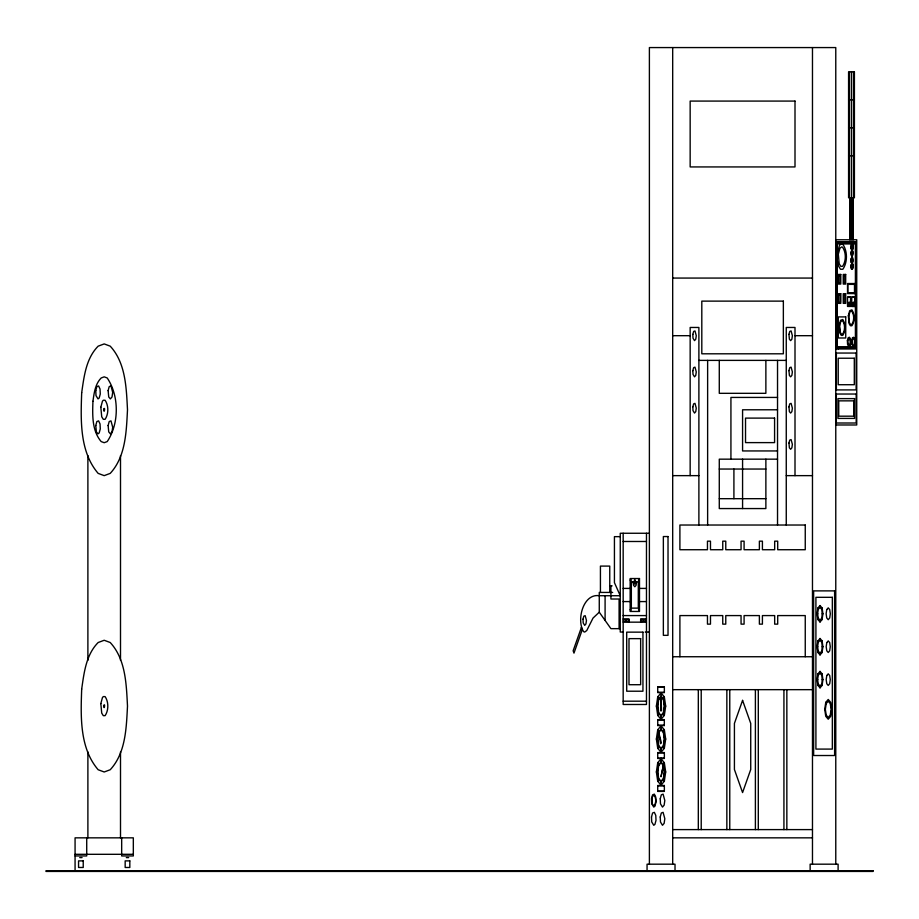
<?xml version="1.0" encoding="UTF-8"?>
<svg xmlns="http://www.w3.org/2000/svg" width="919" height="919" viewBox="0 0 919 919"><rect width="100%" height="100%" fill="white"/><g stroke="black" fill="none" stroke-linecap="round" stroke-linejoin="round"><path stroke-width="1.38" d="M635.695 581.865C633.846 589.458 633.846 574.272 635.695 581.865L638.303 581.865L638.303 608.125L631.342 608.125L631.342 581.865L634.121 581.865M636.557 581.865L636.051 585.346L634.822 586.781L633.593 585.346L633.076 581.865M656.373 706.125L657.74 696.82L661.037 692.96L664.322 696.82L665.689 706.125L664.322 715.441L661.037 719.301L657.74 715.441L656.373 706.125L657.499 706.125L658.532 699.072L657.74 696.82M656.373 739.06L657.74 729.743L661.037 725.884L664.322 729.743L665.689 739.06L664.322 748.365L661.037 752.224L657.74 748.365L656.373 739.06L657.499 739.06L658.532 732.006L657.74 729.743M664.322 715.441L663.529 713.178L664.563 706.125L663.529 699.072L664.322 696.82M656.373 771.983L657.74 762.667L661.037 758.818L664.322 762.667L665.689 771.983L664.322 781.299L661.037 785.159L657.74 781.299L656.373 771.983L657.499 771.983L658.532 779.036L657.74 781.299M657.499 771.983L658.532 764.93L657.74 762.667M664.322 748.365L663.529 746.113L664.563 739.06L663.529 732.006L664.322 729.743M664.322 781.299L663.529 779.036L664.563 771.983L663.529 764.93L664.322 762.667M817.106 613.777L817.956 607.953L820.024 605.541L822.08 607.953L822.93 613.777L822.08 619.59L820.024 622.002L817.956 619.59L817.106 613.777L817.738 613.777L817.956 607.953M817.106 646.7L817.956 640.876L820.024 638.475L822.08 640.876L822.93 646.7L822.08 652.524L820.024 654.937L817.956 652.524L817.106 646.7L817.738 646.7L817.956 640.876M822.08 619.59L822.08 607.953M817.106 679.635L817.956 673.811L820.024 671.398L822.08 673.811L822.93 679.635L822.08 685.448L820.024 687.86L817.956 685.448L817.106 679.635L817.738 679.635L817.956 685.448M822.08 652.524L822.08 640.876M817.738 679.635L817.956 673.811M822.08 685.448L822.08 673.811M581.44 627.344L573.146 650.778L573.973 653.11L582.255 629.676M657.74 715.441L658.532 713.178L657.499 706.125M657.74 748.365L658.532 746.113L657.499 739.06M817.956 619.59L817.738 613.777M817.956 652.524L817.738 646.7M658.532 699.072L661.037 696.154L661.037 692.96M661.037 719.301L661.037 716.108L663.529 713.178M658.532 732.006L661.037 729.077L661.037 725.884M661.037 752.224L661.037 749.031L663.529 746.113M658.532 764.93L661.037 762.012L661.037 758.152M661.037 785.159L661.037 781.954L663.529 779.036M818.404 609.217L820.024 607.321L820.024 605.541M820.024 622.002L820.024 620.222L821.632 618.338M818.404 642.14L820.024 640.256L820.024 638.475M820.024 654.937L820.024 653.156L821.632 651.261M818.404 675.074L820.024 673.179L820.024 671.398M820.024 687.86L820.024 686.079L821.632 684.196M612.663 592.433L599.268 592.433L599.268 612.192L593.031 618.073L586.77 630.514L584.702 632.077L583.645 631.675C576.19 620.302 583.174 593.157 599.268 595.73L620.256 595.73L614.432 582.646L614.432 536.65L620.256 536.65M851.166 262.271C849.845 257.389 855.98 252.943 850.983 248.75C850.546 238.4 856.003 248.544 851.166 251.289C849.834 256.16 855.98 260.64 850.983 264.798C850.534 275.206 856.037 265.005 851.166 262.283M848.582 99.826L854.406 99.826M848.582 127.81L854.406 127.81M848.582 155.805L854.406 155.805M835.773 239.767L856.738 239.767L856.738 424.98L835.773 424.98M672.685 278.066L812.476 278.066M847.617 297.296L850.454 297.296M851.867 297.296L854.704 297.296L854.704 306.176L851.867 306.176M847.617 306.176L850.454 306.176M672.685 335.688L690.158 335.688M795.004 335.688L812.476 335.688M698.888 360.386L786.262 360.386M777.531 397.433L730.927 397.433L730.927 459.167M777.531 409.782L742.575 409.782L742.575 450.942L777.531 450.942M777.531 459.167L719.278 459.167L719.278 508.563L765.872 508.563L765.872 459.167M719.278 469.046L765.872 469.046M672.685 475.64L698.888 475.64M786.262 475.64L812.476 475.64M719.278 498.684L765.872 498.684M649.388 533.261L620.256 533.261L620.256 632.042L623.174 632.042M623.174 541.486L646.471 541.486M609.722 585.851L612.111 585.851M623.174 588.413L630.158 588.413M639.486 588.413L646.471 588.413M623.174 601.577L630.158 601.577M639.486 601.577L646.471 601.577M822.298 613.777L822.93 613.777M623.174 615.581L646.471 615.581M623.174 618.866L628.998 618.866L628.998 622.163M646.471 618.866L640.646 618.866L640.646 622.163M623.174 622.163L646.471 622.163M620.256 628.653L610.917 628.653L599.268 612.192M645.218 632.042L649.388 632.042M822.298 646.7L822.93 646.7M672.685 656.74L812.476 656.74M822.298 679.635L822.93 679.635M657.717 687.033L664.357 687.033M672.685 689.664L812.476 689.664M657.717 692.294L664.357 692.294M623.174 701.186L646.471 701.186M664.563 706.125L665.689 706.125M657.717 719.623L664.357 719.623M657.717 719.956L664.357 719.956M657.717 725.229L664.357 725.229M657.717 725.55L664.357 725.55M664.563 739.06L665.689 739.06M657.717 752.891L664.357 752.891M657.717 758.152L664.357 758.152M664.563 771.983L665.689 771.983M657.717 785.814L664.357 785.814M657.717 791.087L664.357 791.087M672.685 829.604L812.476 829.604M672.685 837.841L812.476 837.841M75.071 854.302L133.324 854.302M75.071 855.945L86.719 855.945L86.719 837.841M79.735 857.599L82.067 857.599M126.328 857.599L128.66 857.599M820.024 607.321L821.632 609.217M818.404 618.338L820.024 620.222M820.024 640.256L821.632 642.14M818.404 651.261L820.024 653.156M820.024 673.179L821.632 675.074M818.404 684.196L820.024 686.079M661.037 696.154L663.529 699.072M658.532 713.178L661.037 716.108M661.037 729.077L663.529 732.006M658.532 746.113L661.037 749.031M661.037 762.012L663.529 764.93M658.532 779.036L661.037 781.954M581.382 627.493L582.209 629.825M853.556 71.831L853.556 197.78M853.246 197.78L853.246 239.767M852.74 197.78L852.74 239.767M851.499 71.831L851.499 239.767M850.259 197.78L850.259 239.767M849.753 197.78L849.753 239.767M849.443 71.831L849.443 197.78M838.289 347.945L838.289 348.967M838.105 870.764L838.105 864.182L810.144 864.182L810.144 870.764M835.773 864.182L835.773 47.57L649.388 47.57L649.388 864.182M812.476 47.57L812.476 864.182M805.251 656.74L805.251 615.581L777.704 615.581L777.704 624.139L774.671 624.139L774.671 615.581L762.414 615.581L762.414 624.139L759.381 624.139L759.381 615.581L744.091 615.581L744.091 624.139L741.059 624.139L741.059 615.581L725.769 615.581L725.769 624.139L722.748 624.139L722.748 615.581L710.479 615.581L710.479 624.139L707.458 624.139L707.458 615.581L679.899 615.581L679.899 656.74M795.004 475.64L795.004 327.463L786.262 327.463L786.262 525.025M786.848 689.664L786.848 829.604M783.93 689.664L783.93 829.604M777.531 360.386L777.531 525.025M765.872 360.386L765.872 393.321L719.278 393.321L719.278 360.386M758.301 689.664L758.301 829.604M755.395 689.664L755.395 829.604M742.575 459.167L742.575 508.563M733.913 469.046L733.913 498.684M729.766 689.664L729.766 829.604M726.849 689.664L726.849 829.604M707.63 360.386L707.63 525.025M701.22 689.664L701.22 829.604M698.888 525.025L698.888 327.463L690.158 327.463L690.158 475.64M698.314 689.664L698.314 829.604M675.017 870.764L675.017 864.182L647.056 864.182L647.056 870.764M672.685 47.57L672.685 864.182M664.322 719.623L664.322 725.55M657.74 719.623L657.74 725.55M646.471 533.261L646.471 704.482L623.174 704.482L623.174 533.261M619.096 628.653L619.096 599.016L610.917 599.016L610.917 585.851M609.756 592.433L609.756 566.093L600.429 566.093L600.429 592.433M605.093 595.73L605.093 620.428M121.676 837.841L121.676 855.945L133.324 855.945L133.324 837.841L75.071 837.841L75.071 870.764M120.504 455.594L120.504 660.313M120.504 751.937L120.504 837.841M87.891 455.594L87.891 660.313M87.891 751.937L87.891 837.841M651.87 799.691L652.444 804.435L654.156 805.779C656.281 802.93 656.2 798.255 654.271 795.314L652.536 796.359L651.87 799.691M661.037 696.832L660.566 710.778L661.496 710.778L661.037 696.832L658.705 699.554L657.74 706.125L658.705 712.696L661.037 715.419L663.357 712.696L664.322 706.125L663.357 699.554L661.037 696.832M81.688 392.735C80.723 419.799 79.459 451.608 98.161 473.388L104.192 475.64L110.223 473.388C125.811 456.513 126.328 431.482 127.5 409.782C126.328 388.071 125.811 363.039 110.223 346.164L104.192 343.924L98.161 346.164C86.053 358.341 84.02 376.537 81.688 392.735M92.945 401.258C92.451 414.791 91.831 430.689 101.182 441.579L104.192 442.705L107.213 441.579C119.298 423.739 119.298 395.813 107.213 377.973L104.192 376.847L101.182 377.973C95.128 384.062 94.106 393.16 92.945 401.258M81.688 689.089C80.723 716.154 79.459 747.963 98.161 769.743L104.192 771.983L110.223 769.743C125.811 752.868 126.328 727.837 127.5 706.125C126.328 684.425 125.811 659.394 110.223 642.519L104.192 640.267L98.161 642.519C86.053 654.684 84.02 672.88 81.688 689.089M95.771 390.609L96.001 395.607L98.023 398.903L99.183 398.019L100.274 394.021L100.033 389.024L98.62 385.957L96.851 386.612L95.771 390.609M95.771 425.543L96.369 431.896L98.023 433.825L99.183 432.941L100.274 428.943L100.033 423.946L98.62 420.879L96.851 421.534L95.771 425.543M100.826 407.22L101.722 416.767L103.296 419.317L105.099 419.317C108.729 413.964 108.729 405.589 105.099 400.236L103.296 400.236L102.446 401.224L100.826 407.22M103.629 409.357C104.18 415.181 105.478 405.463 103.629 409.357M108.12 390.609L108.729 396.974L110.372 398.903L112.026 396.974L112.704 392.321L110.981 385.957L109.212 386.612L108.12 390.609M108.12 425.543L108.729 431.896L110.372 433.825L112.026 431.896L112.704 427.243L110.981 420.879L109.212 421.534L108.12 425.543M100.826 703.575L101.722 713.11L103.296 715.671L105.099 715.671C108.729 710.318 108.729 701.944 105.099 696.591L103.296 696.591L102.446 697.578L100.826 703.575M103.629 705.7C104.18 711.536 105.478 701.817 103.629 705.7M583.025 619.153L583.197 622.898L584.702 625.368L585.943 623.921L586.46 620.428L585.162 615.661L583.829 616.155L583.025 619.153M630.411 579.946C630.721 583.404 631.56 577.683 630.411 579.946M630.411 609.538C630.721 612.996 631.56 607.275 630.411 609.538M638.556 579.946C638.843 583.416 639.716 577.66 638.556 579.946M638.556 609.538C638.843 613.007 639.716 607.264 638.556 609.538M651.502 798.806L651.732 803.803L653.754 807.089L654.914 806.216L656.005 802.207L655.775 797.21L654.351 794.142L652.582 794.809L651.502 798.806M651.502 816.991L651.732 821.988L653.754 825.285L654.914 824.4L656.005 820.403L655.775 815.406L654.351 812.339L652.582 812.993L651.502 816.991M660.244 798.806L660.474 803.803L662.484 807.089L664.138 805.159L664.816 800.506L663.093 794.142L661.324 794.809L660.244 798.806M660.244 816.991L660.474 821.988L662.484 825.285L664.138 823.355L664.816 818.703L663.093 812.339L661.324 812.993L660.244 816.991M692.834 334.413L693.006 338.158L694.523 340.627L695.763 339.18L696.269 335.688L694.982 330.92L693.65 331.414L692.834 334.413M692.834 370.633L693.006 374.378L694.523 376.847L695.763 375.4L696.269 371.908L694.982 367.141L693.65 367.634L692.834 370.633M692.834 406.853L693.006 410.598L694.523 413.068L695.763 411.62L696.269 408.128L694.982 403.361L693.65 403.855L692.834 406.853M788.939 334.413L789.398 339.18L790.627 340.627L791.868 339.18L792.373 335.688L791.087 330.92L789.754 331.414L788.939 334.413M788.939 370.633L789.398 375.4L790.627 376.847L791.868 375.4L792.373 371.908L791.087 367.141L789.754 367.634L788.939 370.633M788.939 406.853L789.398 411.62L790.627 413.068L791.868 411.62L792.373 408.128L791.087 403.361L789.754 403.855L788.939 406.853M788.939 443.073L789.398 447.84L790.627 449.288L791.868 447.84L792.373 444.348L791.087 439.581L789.754 440.075L788.939 443.073M837.266 253.437L837.266 260.123L838.45 265.924L840.506 269.267L842.872 269.267C847.617 262.26 847.617 251.301 842.872 244.293L840.506 244.293L839.403 245.591L837.266 253.437M838.312 254.23L839.208 263.764L840.782 266.326L842.585 266.326C846.215 260.973 846.215 252.587 842.585 247.245L841.689 246.901L839.932 248.222L838.312 254.23M839.196 325.315L839.955 333.264L841.253 335.401L842.769 335.401C845.79 330.943 845.79 323.959 842.769 319.49L840.552 320.317L839.196 325.315M839.644 325.659L840.276 332.333L841.379 334.125L842.643 334.125C845.181 330.38 845.181 324.51 842.643 320.765L840.793 321.455L839.644 325.659M848.271 303.385C849.007 311.242 850.753 298.147 848.271 303.385M851.074 246.464C852.464 257.4 854.13 238.687 851.074 246.464M851.074 252.874C852.464 263.81 854.13 245.097 851.074 252.874M848.34 315.676L849.099 323.626L850.397 325.763L851.913 325.763C854.934 321.305 854.934 314.321 851.913 309.864L849.696 310.679L848.34 315.676M851.074 259.307C852.464 270.243 854.13 251.53 851.074 259.307M847.387 340.65L847.559 344.315L849.03 346.716L850.236 345.314L850.741 341.902L849.478 337.25L848.18 337.732L847.387 340.65M848.788 316.021L849.42 322.695L850.523 324.487L851.787 324.487C854.325 320.742 854.325 314.872 851.787 311.127L849.937 311.817L848.788 316.021M851.074 265.752C852.464 276.676 854.13 257.975 851.074 265.752M847.686 340.88C849.765 357.273 852.269 329.209 847.686 340.88M852.533 303.385C853.269 311.242 855.015 298.147 852.533 303.385M851.637 340.65L851.798 344.315L853.28 346.716L854.486 345.314L854.98 341.902L853.717 337.25L852.43 337.732L851.637 340.65M851.924 340.88C854.015 357.273 856.519 329.209 851.924 340.88M658.716 732.512L657.751 739.06L658.716 745.608L661.037 748.319L663.346 745.608L664.311 739.06L663.346 732.512L661.037 729.789L658.716 732.512L660.566 743.689L661.358 742.759L658.716 732.512M658.716 765.435L657.751 771.983L658.716 778.531L661.037 781.242L663.346 778.531L664.311 771.983L663.346 765.435L661.037 762.724L658.716 765.435M826.744 609.584L826.135 613.777L826.744 617.97L828.226 619.705L829.708 617.97L830.328 613.777L829.708 609.584L828.226 607.85L826.744 609.584M826.778 642.599L826.181 646.7L826.778 650.801L828.226 652.501L829.685 650.801L830.282 646.7L829.685 642.599L828.226 640.899L826.778 642.599M826.778 675.522L826.181 679.635L826.778 683.736L828.226 685.436L829.685 683.736L830.282 679.635L829.685 675.522L828.226 673.822L826.778 675.522M825.756 702.357L824.734 709.342L825.756 716.326L828.226 719.221L830.696 716.326L831.718 709.342L830.696 702.357L828.226 699.462L825.756 702.357M826.192 703.586L825.354 709.342L826.192 715.097L828.226 717.475L830.259 715.108L831.109 709.342L830.259 703.586L828.226 701.208L826.204 703.575M663.346 765.435L661.037 776.612L663.346 765.435M855.83 293.988L855.83 347.945L836.681 347.945L836.681 242.719L855.83 242.719L855.83 293.988M855.405 293.988L855.405 346.716L837.117 346.716L837.117 243.937L855.405 243.937L855.405 293.988M742.575 700.37L734.419 723.414L734.419 769.513L742.575 792.569L750.731 769.513L750.731 723.414L742.575 700.37M854.406 71.831L848.582 71.831L848.582 197.78L854.406 197.78L854.406 71.831M795.004 101.079L690.158 101.079L690.158 166.936L795.004 166.936L795.004 101.079M856.198 241.697L836.324 241.697L836.324 348.967L856.198 348.967L856.198 241.697M840.782 274.448L838.335 274.448L838.335 284.074L840.782 284.074L840.782 274.448M845.687 274.448L843.24 274.448L843.24 284.074L845.687 284.074L845.687 274.448M840.322 275.746L838.794 275.746L838.794 282.776L840.322 282.776L840.322 275.746M845.181 275.849L843.734 275.849L843.734 282.673L845.181 282.673L845.181 275.849M854.796 283.534L847.525 283.534L847.525 293.586L854.796 293.586L854.796 283.534M854.498 284.362L847.812 284.362L847.812 292.747L854.498 292.747L854.498 284.362M840.782 293.712L838.335 293.712L838.335 303.35L840.782 303.35L840.782 293.712M845.687 293.712L843.24 293.712L843.24 303.35L845.687 303.35L845.687 293.712M840.38 294.884L838.748 294.884L838.748 302.19L840.38 302.19L840.38 294.884M845.181 295.148L843.745 295.148L843.745 301.914L845.181 301.914L845.181 295.148M854.808 296.975L851.741 296.975L851.741 306.509L854.808 306.509L854.808 296.975M850.546 297.032L847.525 297.032L847.525 306.441L850.546 306.441L850.546 297.032M783.356 301.122L701.806 301.122L701.806 353.804L783.356 353.804L783.356 301.122M845.733 316.906L838.289 316.906L838.289 337.985L845.733 337.985L845.733 316.906M856.129 353.045L836.382 353.045L836.382 389.909L856.129 389.909L856.129 353.045M854.302 358.226L838.22 358.226L838.22 384.716L854.302 384.716L854.302 358.226M856.186 394.033L836.336 394.033L836.336 423.004L856.186 423.004L856.186 394.033M854.555 398.616L837.956 398.616L837.956 418.421L854.555 418.421L854.555 398.616M853.762 400.856L838.748 400.856L838.748 416.181L853.762 416.181L853.762 400.856M774.579 418.111L745.527 418.111L745.527 442.613L774.579 442.613L774.579 418.111M805.251 525.025L679.899 525.025L679.899 549.723L707.458 549.723L707.458 541.165L710.479 541.165L710.479 549.723L722.748 549.723L722.748 541.165L725.769 541.165L725.769 549.723L741.059 549.723L741.059 541.165L744.091 541.165L744.091 549.723L759.381 549.723L759.381 541.165L762.414 541.165L762.414 549.723L774.671 549.723L774.671 541.165L777.704 541.165L777.704 549.723L805.251 549.723L805.251 525.025M668.021 536.547L663.357 536.547L663.357 635.339L668.021 635.339L668.021 536.547M639.486 578.533L630.158 578.533L630.158 611.457L639.486 611.457L639.486 578.533M834.613 590.883L813.637 590.883L813.637 755.521L834.613 755.521L834.613 590.883M832.338 597.316L815.911 597.316L815.911 749.088L832.338 749.088L832.338 597.316M643.3 619.613L640.911 619.613L640.911 621.416L643.3 621.416L643.3 619.613M625.805 619.659L623.45 619.659L623.45 621.37L625.805 621.37L625.805 619.659M628.722 619.636L626.356 619.636L626.356 621.405L628.722 621.405L628.722 619.636M646.195 619.67L643.84 619.67L643.84 621.37L646.195 621.37L646.195 619.67M642.944 632.146L626.701 632.146L626.701 691.214L642.944 691.214L642.944 632.146M640.646 638.636L628.998 638.636L628.998 684.712L640.646 684.712L640.646 638.636M664.357 686.7L657.717 686.7L657.717 692.627L664.357 692.627L664.357 686.7M664.357 752.558L657.717 752.558L657.717 758.485L664.357 758.485L664.357 752.558M664.357 785.481L657.717 785.481L657.717 791.408L664.357 791.408L664.357 785.481M83.227 860.885L78.563 860.885L78.563 867.479L83.227 867.479L83.227 860.885M129.82 860.885L125.168 860.885L125.168 867.479L129.82 867.479L129.82 860.885M873.05 870.764L45.95 870.764L45.95 871.43L873.05 871.43L873.05 870.764"/></g></svg>
